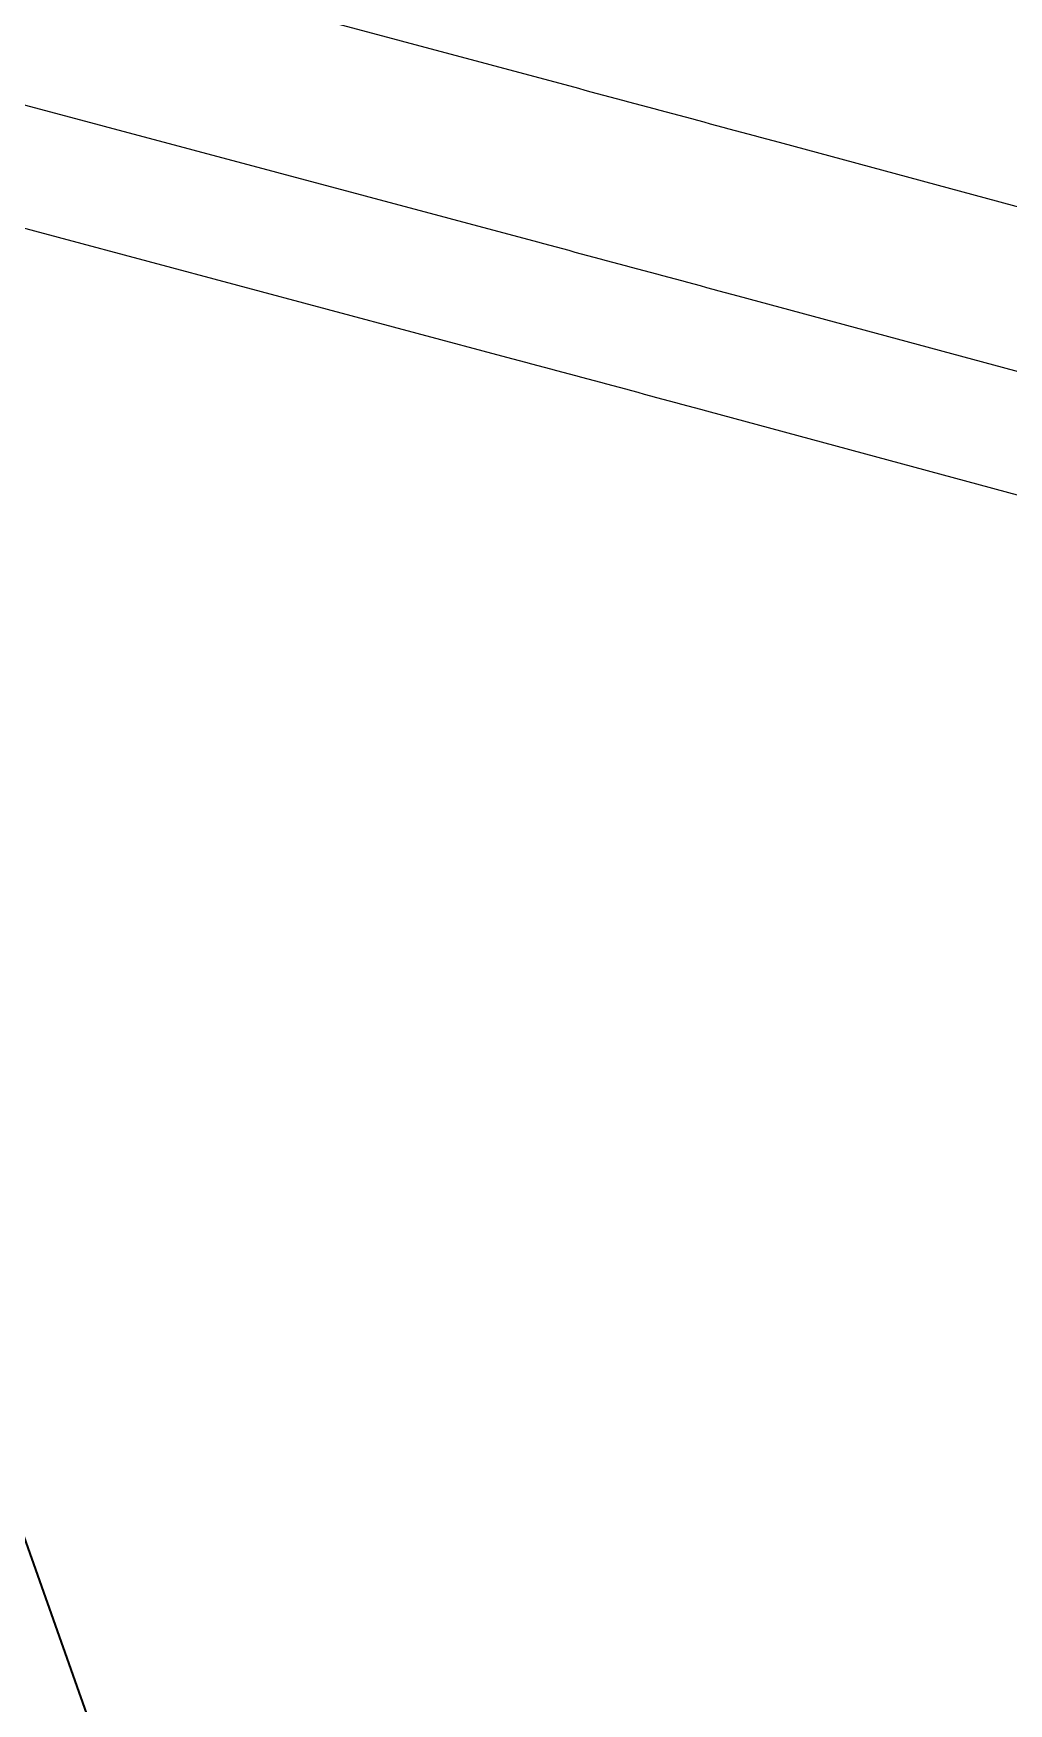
# Model space of a CAD drawing. Extents: x 529262 to 576451, y 2694391 to 2717535.
# Drawn here: x 566617.8 to 566716, y 2711214.9 to 2711383 of the extents above; entities that cross this region are included whole.
import ezdxf
from ezdxf.xclip import XClip

# ---------------------------------------------------------------- set-up
doc = ezdxf.new("R2010")
doc.units = 0
doc.header["$XCLIPFRAME"] = 0
doc.linetypes.add('ACAD_ISO12W100', pattern=[22, 12, -3, 0.5, -3, 0.5, -3])
for name, color, linetype in [('PP-COM', 7, 'Continuous'), ('RD-中线', 40, 'Continuous'), ('RD-红线', 7, 'Continuous')]:
    doc.layers.add(name, color=color, linetype=linetype)
doc.layers.add('控制界线1', color=30, linetype='ACAD_ISO12W100', lineweight=35)

# ---------------------------------------------------------------- blocks, each defined once
blk = doc.blocks.new('A$C19FD0107')
at = {"layer": 'RD-中线', "color": 8}
blk.add_lwpolyline([(-3980.5, 16903.74, -0.006957), (-4010.63, 16904.94), (-4060.03, 16907.7, -0.051792), (-4142.03, 16920.88), (-4235.78, 16946.11), (-4243.87, 16948.29), (-4309.26, 16965.95, 0.000653), (-4329.42, 16971.37), (-4434, 16999.34, -0.035819), (-4474.57, 17013.36), (-4610.21, 17071.43, 0.000002), (-4610.21, 17071.43), (-4981.55, 17230.39)], format="xyb", dxfattribs=at)
at = {"layer": 'RD-红线', "color": 8}
for points in [[(-4022.61, 16921.64), (-4059.13, 16923.68, -0.051792), (-4137.88, 16936.33), (-4231.62, 16961.56), (-4239.71, 16963.74), (-4305.09, 16981.4, 0.000653), (-4325.29, 16986.83), (-4415.07, 17010.84)], [(-3891.82, 16875.75, -0.037854), (-3938.49, 16882.62), (-3965.71, 16888.76, 0.041534), (-3985.42, 16891.52), (-4060.7, 16895.72, -0.051792), (-4145.15, 16909.3), (-4238.9, 16934.52), (-4247, 16936.7), (-4312.39, 16954.37, 0.000653), (-4332.52, 16959.78), (-4431.84, 16986.34)]]:
    blk.add_lwpolyline(points, format="xyb", dxfattribs=at)

msp = doc.modelspace()

# ---------------------------------------------------------------- linework, layer by layer
at = {"layer": '控制界线1', "color": 252, "linetype": 'Continuous', "flags": 128}
msp.add_lwpolyline([(566606.933, 2711087.702), (566644.711, 2711153.019), (566598.698, 2711283.071), (566496.002, 2711357.662), (566390.249, 2711365.689), (566217.966, 2711433.767), (566135.414, 2711495.399), (566100.815, 2711531.11), (566057.471, 2711541.747), (566041.502, 2711497.298), (566109.581, 2711415.474), (566178.415, 2711344.369), (566249.168, 2711298.339), (566348.438, 2711264.105), (566455.277, 2711261.066), (566502.459, 2711244.312), (566526.428, 2711223.352), (566516.162, 2711173.585), (566513.881, 2711148.132)], close=True, dxfattribs=at)
msp.add_lwpolyline([(566606.933, 2711087.702), (566644.711, 2711153.019), (566598.698, 2711283.071), (566496.002, 2711357.662), (566390.249, 2711365.689), (566217.966, 2711433.767), (566135.414, 2711495.399), (566100.815, 2711531.11), (566057.471, 2711541.747), (566041.502, 2711497.298), (566109.581, 2711415.474), (566178.415, 2711344.369), (566249.168, 2711298.339), (566348.438, 2711264.105), (566455.277, 2711261.066), (566502.459, 2711244.312), (566526.428, 2711223.352), (566516.162, 2711173.585), (566513.881, 2711148.132)], close=True, dxfattribs=at)
msp.add_lwpolyline([(566606.933, 2711087.702), (566644.711, 2711153.019), (566598.698, 2711283.071), (566496.002, 2711357.662), (566390.249, 2711365.689), (566217.966, 2711433.767), (566135.414, 2711495.399), (566100.815, 2711531.11), (566057.471, 2711541.747), (566041.502, 2711497.298), (566109.581, 2711415.474), (566178.415, 2711344.369), (566249.168, 2711298.339), (566348.438, 2711264.105), (566455.277, 2711261.066), (566502.459, 2711244.312), (566526.428, 2711223.352), (566516.162, 2711173.585), (566513.881, 2711148.132)], close=True, dxfattribs=at)

# ---------------------------------------------------------------- block references
at = {"layer": 'PP-COM'}
ref = msp.add_blockref('A$C19FD0107', (570997.993, 2694390.603), dxfattribs=at)
XClip(ref).set_block_clipping_path([(-9366.4383134884, 14428.6043910822), (-3328.4480743363, 17452.7484863754)])

doc.saveas('drawing.dxf')
